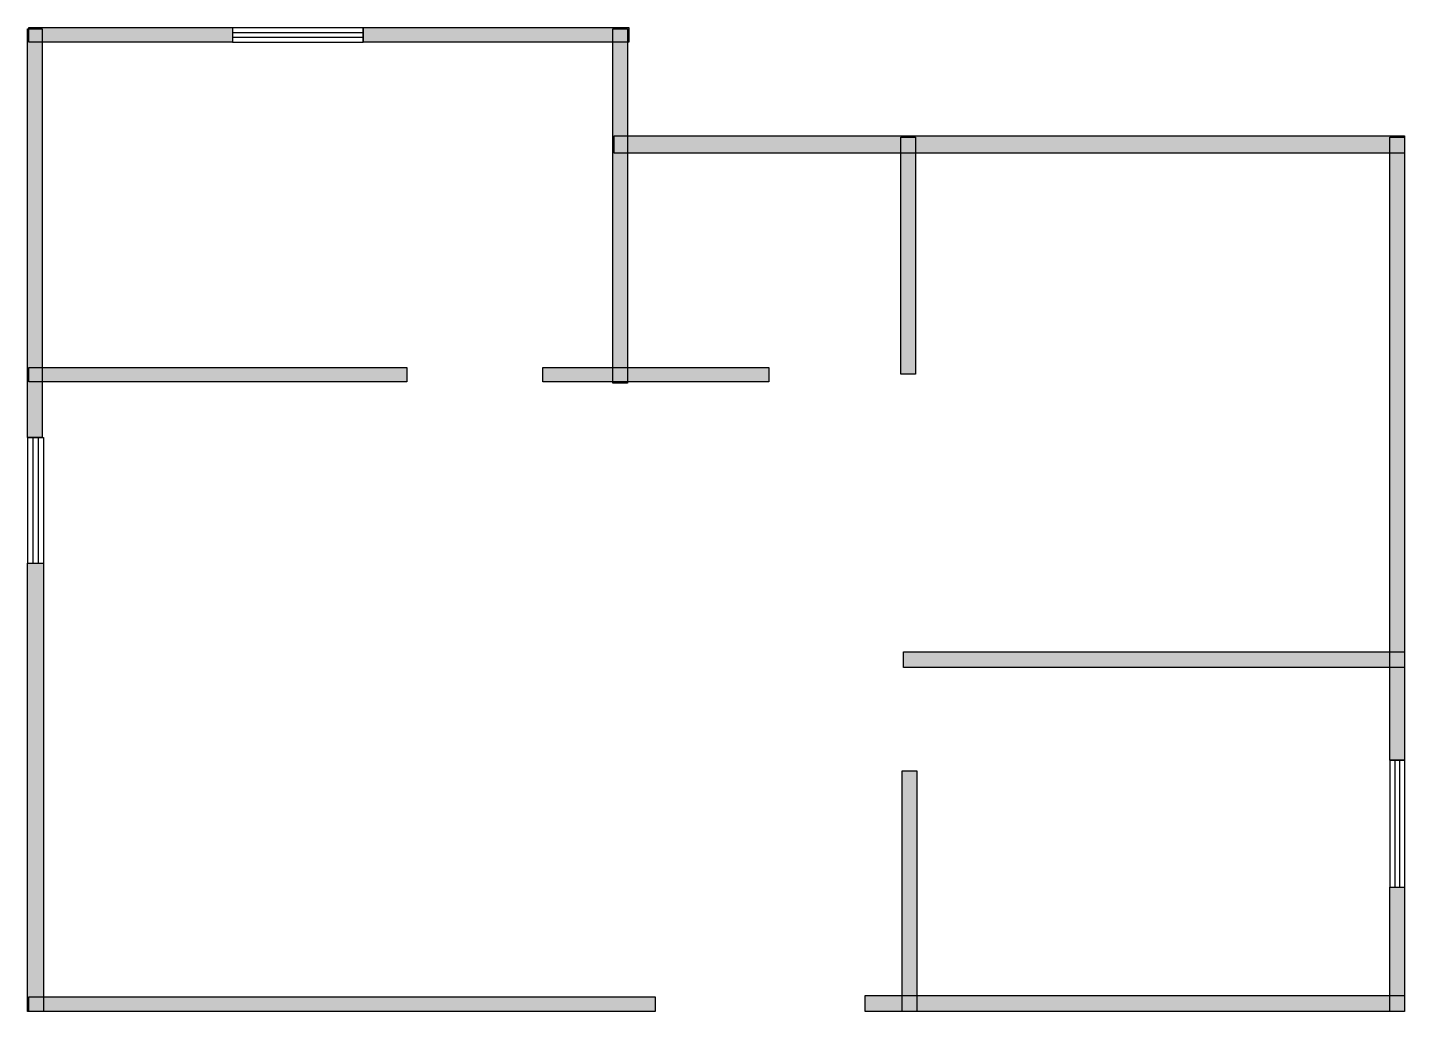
# Model space of a CAD drawing. Header units: millimetres. Extents: x 9 to 9178, y 0 to 6547.
import ezdxf

# ---------------------------------------------------------------- set-up
doc = ezdxf.new("R2010")
doc.units = ezdxf.units.MM
doc.layers.add('WALL', color=7, linetype='Continuous')
doc.layers.add('WINDOW', color=5, linetype='Continuous')

msp = doc.modelspace()

# ---------------------------------------------------------------- hatches: boundary and pattern name
at = {"layer": 'WALL'}
h = msp.add_hatch(color=256, dxfattribs=at)
h.dxf.hatch_style = 1
h.paths.add_polyline_path([(8.8, 6538.4), (105.6, 6538.4), (105.6, 3819.2), (8.8, 3819.2)])
h = msp.add_hatch(color=256, dxfattribs=at)
h.dxf.hatch_style = 1
h.paths.add_polyline_path([(17.6, 6547.2), (1372.8, 6547.2), (1372.8, 6450.4), (17.6, 6450.4)])
h = msp.add_hatch(color=256, dxfattribs=at)
h.dxf.hatch_style = 1
h.paths.add_polyline_path([(2244, 6547.2), (4012.8, 6547.2), (4012.8, 6450.4), (2244, 6450.4)])
h = msp.add_hatch(color=256, dxfattribs=at)
h.dxf.hatch_style = 1
h.paths.add_polyline_path([(3907.2, 6538.4), (4004, 6538.4), (4004, 4180), (3907.2, 4180)])
h = msp.add_hatch(color=256, dxfattribs=at)
h.dxf.hatch_style = 1
h.paths.add_polyline_path([(3916, 5825.6), (9178.4, 5825.6), (9178.4, 5711.2), (3916, 5711.2)])
h = msp.add_hatch(color=256, dxfattribs=at)
h.dxf.hatch_style = 1
h.paths.add_polyline_path([(5825.6, 5816.8), (5922.4, 5816.8), (5922.4, 4241.6), (5825.6, 4241.6)])
h = msp.add_hatch(color=256, dxfattribs=at)
h.dxf.hatch_style = 1
h.paths.add_polyline_path([(9081.6, 5816.8), (9178.4, 5816.8), (9178.4, 1672), (9081.6, 1672)])
h = msp.add_hatch(color=256, dxfattribs=at)
h.dxf.hatch_style = 1
h.paths.add_polyline_path([(17.6, 4285.6), (2534.4, 4285.6), (2534.4, 4188.8), (17.6, 4188.8)])
h = msp.add_hatch(color=256, dxfattribs=at)
h.dxf.hatch_style = 1
h.paths.add_polyline_path([(3440.8, 4285.6), (4945.6, 4285.6), (4945.6, 4188.8), (3440.8, 4188.8)])
h = msp.add_hatch(color=256, dxfattribs=at)
h.dxf.hatch_style = 1
h.paths.add_polyline_path([(8.8, 2983.2), (114.4, 2983.2), (114.4, 0), (8.8, 0)])
h = msp.add_hatch(color=256, dxfattribs=at)
h.dxf.hatch_style = 1
h.paths.add_polyline_path([(5843.2, 2393.6), (9178.4, 2393.6), (9178.4, 2288), (5843.2, 2288)])
h = msp.add_hatch(color=256, dxfattribs=at)
h.dxf.hatch_style = 1
h.paths.add_polyline_path([(5834.4, 1601.6), (5931.2, 1601.6), (5931.2, 0), (5834.4, 0)])
h = msp.add_hatch(color=256, dxfattribs=at)
h.dxf.hatch_style = 1
h.paths.add_polyline_path([(9081.6, 827.2), (9178.4, 827.2), (9178.4, 0), (9081.6, 0)])
h = msp.add_hatch(color=256, dxfattribs=at)
h.dxf.hatch_style = 1
h.paths.add_polyline_path([(17.6, 96.8), (4188.8, 96.8), (4188.8, 0), (17.6, 0)])
h = msp.add_hatch(color=256, dxfattribs=at)
h.dxf.hatch_style = 1
h.paths.add_polyline_path([(5588, 105.6), (9178.4, 105.6), (9178.4, 0), (5588, 0)])

# ---------------------------------------------------------------- linework, layer by layer
for points in [[(8.8, 6538.4), (105.6, 6538.4), (105.6, 3819.2), (8.8, 3819.2)], [(17.6, 6547.2), (1372.8, 6547.2), (1372.8, 6450.4), (17.6, 6450.4)], [(2244, 6547.2), (4012.8, 6547.2), (4012.8, 6450.4), (2244, 6450.4)], [(3907.2, 6538.4), (4004, 6538.4), (4004, 4180), (3907.2, 4180)], [(3916, 5825.6), (9178.4, 5825.6), (9178.4, 5711.2), (3916, 5711.2)], [(5825.6, 5816.8), (5922.4, 5816.8), (5922.4, 4241.6), (5825.6, 4241.6)], [(9081.6, 5816.8), (9178.4, 5816.8), (9178.4, 1672), (9081.6, 1672)], [(17.6, 4285.6), (2534.4, 4285.6), (2534.4, 4188.8), (17.6, 4188.8)], [(3440.8, 4285.6), (4945.6, 4285.6), (4945.6, 4188.8), (3440.8, 4188.8)], [(8.8, 2983.2), (114.4, 2983.2), (114.4, 0), (8.8, 0)], [(5843.2, 2393.6), (9178.4, 2393.6), (9178.4, 2288), (5843.2, 2288)], [(5834.4, 1601.6), (5931.2, 1601.6), (5931.2, 0), (5834.4, 0)], [(9081.6, 827.2), (9178.4, 827.2), (9178.4, 0), (9081.6, 0)], [(17.6, 96.8), (4188.8, 96.8), (4188.8, 0), (17.6, 0)], [(5588, 105.6), (9178.4, 105.6), (9178.4, 0), (5588, 0)]]:
    msp.add_lwpolyline(points, close=True, dxfattribs=at)
at = {"layer": 'WINDOW'}
for p, q in [((1372.8, 6547.2), (2244, 6547.2)), ((1372.8, 6547.2), (1372.8, 6450.4)), ((1372.8, 6514.9), (2244, 6514.9)), ((2244, 6547.2), (2244, 6450.4)), ((1372.8, 6482.7), (2244, 6482.7)), ((1372.8, 6450.4), (2244, 6450.4)), ((8.8, 3819.2), (8.8, 2983.2)), ((8.8, 3819.2), (114.4, 3819.2)), ((44, 3819.2), (44, 2983.2)), ((79.2, 3819.2), (79.2, 2983.2)), ((114.4, 3819.2), (114.4, 2983.2)), ((8.8, 2983.2), (114.4, 2983.2)), ((9081.6, 1672), (9081.6, 827.2)), ((9081.6, 1672), (9178.4, 1672)), ((9113.9, 1672), (9113.9, 827.2)), ((9146.1, 1672), (9146.1, 827.2)), ((9178.4, 1672), (9178.4, 827.2)), ((9081.6, 827.2), (9178.4, 827.2))]:
    msp.add_line(p, q, dxfattribs=at)

doc.saveas('drawing.dxf')
